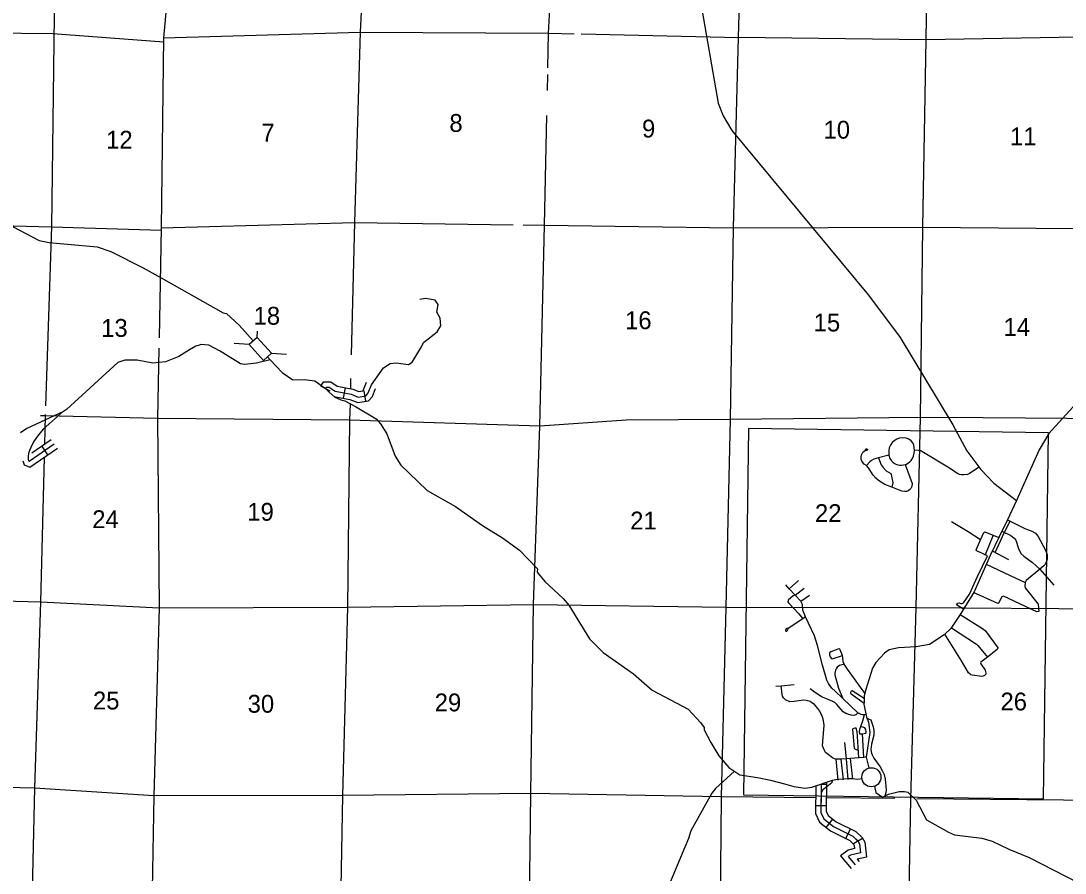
# Model space of a CAD drawing. Extents: x 834891 to 1516222, y 15529974 to 15977788.
# Drawn here: x 1122968 to 1152242, y 15706451 to 15730327 of the extents above; entities that cross this region are included whole.
import ezdxf

# ---------------------------------------------------------------- set-up
doc = ezdxf.new("R2010")
doc.units = 0
for name, color, linetype in [('L13', 7, 'Continuous'), ('L14', 7, 'Continuous'), ('L16', 7, 'Continuous'), ('L18', 7, 'Continuous'), ('L31', 7, 'Continuous'), ('L4', 7, 'Continuous'), ('L6', 7, 'Continuous'), ('L8', 7, 'Continuous'), ('L9', 7, 'Continuous')]:
    doc.layers.add(name, color=color, linetype=linetype)

msp = doc.modelspace()

# ---------------------------------------------------------------- linework, layer by layer
at = {"layer": 'L13'}
msp.add_line((1126977, 15729733), (1123861, 15729967), dxfattribs=at)
for points in [[(1128189, 15767293), (1127964, 15756648), (1127988, 15756062), (1127822, 15751390), (1127897, 15750828), (1127774, 15746197), (1127714, 15745621), (1127640, 15740946), (1127623, 15740411), (1127507, 15735713), (1126971, 15729850), (1126903, 15724532), (1126845, 15721449)], [(1133497, 15767202), (1133244, 15756525), (1133152, 15751249), (1133012, 15746108), (1132954, 15740831), (1132752, 15735515), (1132481, 15730016), (1132321, 15724683), (1132229, 15720972)], [(1143661, 15750995), (1143496, 15745829), (1143413, 15740595), (1143238, 15735295), (1143076, 15729870), (1142941, 15724528), (1142848, 15719160), (1142731, 15713901), (1142597, 15708592), (1142578, 15706589)], [(1147920, 15708535), (1148063, 15713894), (1148190, 15719220), (1148257, 15724546), (1148349, 15729806), (1148434, 15735215), (1148626, 15740465), (1148744, 15745774), (1148875, 15750899)], [(1123917, 15731966), (1123823, 15724562), (1123657, 15719545)], [(1137743, 15729011), (1137763, 15729985), (1137803, 15730824)], [(1123861, 15729965), (1118611, 15730020), (1113448, 15730133), (1108160, 15730273), (1108043, 15730283)], [(1126971, 15729850), (1132481, 15730016), (1137763, 15729985), (1138478, 15729968)], [(1138679, 15729964), (1143093, 15729861), (1143076, 15729870), (1148349, 15729806), (1153674, 15729899), (1158985, 15729642), (1164085, 15729731), (1166696, 15729624)], [(1137730, 15728381), (1137739, 15728827)], [(1137521, 15718974), (1137652, 15724601), (1137715, 15727673)], [(1118493, 15724695), (1123823, 15724562), (1126911, 15724465)], [(1126903, 15724532), (1132321, 15724683), (1136771, 15724614)], [(1137049, 15724610), (1137652, 15724601), (1142941, 15724528), (1148257, 15724546), (1153555, 15724498), (1158894, 15724399), (1163992, 15724380), (1165092, 15724345)], [(1126839, 15721157), (1126802, 15719189), (1126843, 15713886), (1126693, 15708611), (1126602, 15703385), (1126485, 15698110), (1126446, 15693034), (1126431, 15692227)], [(1132213, 15720306), (1132206, 15720037)], [(1132195, 15719602), (1132183, 15719140), (1132126, 15713897), (1131983, 15708622), (1131893, 15703463), (1131865, 15701985)], [(1126802, 15719189), (1123647, 15719263), (1123522, 15719266)], [(1123649, 15719302), (1123647, 15719263), (1123627, 15718468)], [(1149943, 15719207), (1148190, 15719220), (1142848, 15719160), (1139935, 15719138), (1137521, 15718974), (1132183, 15719140), (1126802, 15719189)], [(1174319, 15719085), (1169195, 15718880), (1163955, 15718927), (1158810, 15719090), (1153471, 15719180), (1149943, 15719207)], [(1137183, 15701909), (1137199, 15703348), (1137266, 15708682), (1137342, 15713975), (1137521, 15718974)], [(1123618, 15718098), (1123515, 15714054), (1123348, 15708830), (1123231, 15703512), (1123131, 15698262), (1123042, 15694977)], [(1121063, 15714115), (1123515, 15714054), (1126843, 15713886)], [(1126843, 15713886), (1132126, 15713897), (1137342, 15713975), (1142731, 15713901), (1148063, 15713894), (1153403, 15713854), (1158718, 15713822), (1163855, 15713668), (1169137, 15713612), (1174249, 15713799)], [(1126693, 15708611), (1123348, 15708830), (1120522, 15708891)], [(1145250, 15708564), (1142597, 15708592), (1137266, 15708682), (1131983, 15708622), (1126693, 15708611)], [(1147466, 15708540), (1145550, 15708561)], [(1147298, 15671834), (1147396, 15677038), (1147452, 15682164), (1147603, 15687447), (1147661, 15692699), (1147737, 15698000), (1147820, 15703268), (1147920, 15708535)], [(1163738, 15708384), (1158608, 15708455), (1153226, 15708487), (1148087, 15708534)], [(1142578, 15706589), (1142561, 15704771)]]:
    msp.add_lwpolyline(points, dxfattribs=at)
at = {"layer": 'L16'}
msp.add_circle((1146811, 15709136), 268, dxfattribs=at)
at = {"layer": 'L18'}
for p, q in [((1129595, 15721461), (1129605, 15721633)), ((1129372, 15721263), (1128951, 15721288)), ((1129595, 15721461), (1129372, 15721263)), ((1129372, 15721263), (1129768, 15720817)), ((1129595, 15721461), (1129991, 15721015)), ((1129991, 15721015), (1129768, 15720817)), ((1129991, 15721015), (1130412, 15720990))]:
    msp.add_line(p, q, dxfattribs=at)
at = {"layer": 'L31'}
for p, q in [((1150229, 15715914), (1150003, 15715364)), ((1150198, 15715476), (1150657, 15715240)), ((1144504, 15714418), (1144770, 15714649)), ((1144670, 15714233), (1144923, 15714434)), ((1144833, 15714065), (1145072, 15714237)), ((1146402, 15710426), (1146449, 15709680)), ((1146549, 15710350), (1146592, 15709693)), ((1145877, 15709056), (1145821, 15709644)), ((1146027, 15709068), (1145964, 15709640)), ((1146294, 15709085), (1146229, 15709664))]:
    msp.add_line(p, q, dxfattribs=at)
for points in [[(1143222, 15708643), (1151638, 15708527), (1151780, 15718790), (1143364, 15718906)], [(1148017, 15718301), (1148015, 15718369), (1147998, 15718447), (1147966, 15718511), (1147925, 15718564), (1147858, 15718611), (1147858, 15718611), (1147789, 15718639), (1147697, 15718650), (1147604, 15718637), (1147523, 15718608), (1147453, 15718566), (1147398, 15718519), (1147344, 15718444), (1147308, 15718366), (1147297, 15718290), (1147296, 15718158), (1147330, 15718069), (1147378, 15717998), (1147418, 15717954), (1147418, 15717954), (1147478, 15717916), (1147523, 15717895), (1147596, 15717879), (1147667, 15717884), (1147756, 15717902), (1147798, 15717911), (1147885, 15717972), (1147922, 15718014), (1147969, 15718088), (1147988, 15718128), (1147988, 15718128), (1148012, 15718220)]]:
    msp.add_lwpolyline(points, close=True, dxfattribs=at)
for points in [[(1147756, 15717902), (1147954, 15717369), (1147942, 15717282), (1147915, 15717223), (1147878, 15717186), (1147878, 15717186), (1147844, 15717160), (1147792, 15717143), (1147747, 15717140), (1147668, 15717150), (1147383, 15717265), (1147192, 15717336), (1147109, 15717386), (1147014, 15717450), (1146940, 15717517), (1146862, 15717602), (1146862, 15717602), (1146726, 15717807), (1146674, 15717868), (1146611, 15717907), (1146542, 15717996), (1146526, 15718045), (1146524, 15718110), (1146536, 15718170), (1146576, 15718242), (1146641, 15718293), (1146645, 15718318), (1146659, 15718337), (1146679, 15718342), (1146699, 15718330), (1146702, 15718313), (1146691, 15718292), (1146691, 15718292), (1146671, 15718287), (1146641, 15718293)], [(1149836, 15717822), (1149561, 15717644), (1149509, 15717621), (1149399, 15717607), (1149338, 15717611), (1149283, 15717623), (1149223, 15717650), (1148954, 15717821), (1148269, 15718237), (1148198, 15718278), (1148133, 15718295), (1148017, 15718301)], [(1147296, 15718158), (1147012, 15718088), (1146884, 15718049), (1146815, 15718012), (1146766, 15717974), (1146674, 15717868)], [(1147012, 15718088), (1147090, 15717887), (1147143, 15717812), (1147143, 15717812), (1147230, 15717724), (1147291, 15717680), (1147353, 15717647), (1147365, 15717623), (1147413, 15717385), (1147383, 15717265)], [(1149873, 15715790), (1149521, 15716012), (1149058, 15716294)], [(1150628, 15716347), (1151111, 15716103), (1151205, 15716065), (1151291, 15716039), (1151409, 15715977), (1151409, 15715977), (1151488, 15715883), (1151690, 15715498), (1151736, 15715367), (1151742, 15715304), (1151738, 15715244), (1151738, 15715244), (1151723, 15715186), (1151704, 15715140), (1151679, 15715101), (1151646, 15715062), (1151533, 15714965), (1151150, 15714645), (1151122, 15714590), (1151122, 15714590), (1151115, 15714488), (1151123, 15714446), (1151489, 15713985), (1151504, 15713782), (1151454, 15713775), (1151454, 15713775), (1150511, 15714209), (1150472, 15714193), (1150472, 15714193), (1150376, 15714013), (1150359, 15714006), (1149676, 15714311)], [(1150283, 15715437), (1150541, 15715999), (1150704, 15716308)], [(1150062, 15715335), (1150003, 15715364), (1149765, 15715477), (1149745, 15715508), (1149745, 15715508), (1149873, 15715790), (1149968, 15715993), (1149988, 15716009), (1150013, 15716007), (1150229, 15715914), (1150381, 15715854)], [(1150471, 15716033), (1150725, 15715908), (1150816, 15715836), (1150858, 15715780), (1150939, 15715542), (1151003, 15715408), (1151086, 15715327), (1151328, 15715156), (1151328, 15715156), (1151533, 15714965), (1151923, 15714522)], [(1149394, 15713845), (1149202, 15713969), (1149212, 15713996), (1149236, 15714014), (1149274, 15714019), (1149319, 15714006), (1149354, 15714003), (1149392, 15714025), (1149559, 15714270), (1149559, 15714270), (1149786, 15714758), (1150062, 15715335)], [(1150032, 15715110), (1150706, 15714791), (1151122, 15714590)], [(1144670, 15714233), (1144504, 15714418), (1144411, 15714527)], [(1146436, 15710944), (1146008, 15711341), (1145793, 15711547), (1145707, 15711636), (1145613, 15711765), (1145566, 15711854), (1145438, 15712278), (1145438, 15712278), (1145305, 15712831), (1145216, 15713097), (1144965, 15713635), (1144892, 15713816), (1144878, 15713980), (1144878, 15713980), (1144833, 15714065), (1144670, 15714233), (1144614, 15714217), (1144480, 15714101), (1144466, 15714049), (1144485, 15714024), (1144773, 15713710), (1144889, 15713578)], [(1144965, 15713635), (1144889, 15713578), (1144480, 15713307), (1144445, 15713305), (1144419, 15713292), (1144406, 15713265), (1144407, 15713245), (1144414, 15713232), (1144423, 15713229), (1144438, 15713232), (1144463, 15713248), (1144473, 15713271), (1144480, 15713307)], [(1149303, 15713700), (1149923, 15713307), (1149997, 15713252), (1150342, 15712792), (1150356, 15712764), (1150342, 15712714), (1150062, 15712505), (1149880, 15712365), (1149866, 15712342), (1149875, 15712314), (1150004, 15712133), (1150015, 15712103), (1150021, 15712066), (1150021, 15712066), (1150016, 15712027), (1149986, 15711989), (1149944, 15711966), (1149905, 15711957), (1149641, 15711997), (1149603, 15712007), (1149576, 15712021), (1149534, 15712063), (1149337, 15712394), (1148872, 15713142)], [(1149056, 15713319), (1149762, 15712864), (1149799, 15712828), (1150062, 15712505)], [(1146629, 15711490), (1146143, 15712164), (1146048, 15712309), (1146022, 15712373), (1146014, 15712492), (1145999, 15712550), (1145940, 15712707), (1145926, 15712726), (1145913, 15712731), (1145868, 15712722), (1145675, 15712648), (1145646, 15712629), (1145634, 15712602), (1145637, 15712562), (1145652, 15712514), (1145685, 15712470), (1145716, 15712455), (1145999, 15712550)], [(1146048, 15712309), (1145919, 15712270), (1145853, 15712217), (1145821, 15712172), (1145803, 15712137), (1145782, 15712050), (1145783, 15712002), (1145891, 15711629), (1146008, 15711341)], [(1144133, 15711684), (1144286, 15711698), (1144650, 15711738)], [(1146642, 15709701), (1146592, 15709693), (1146229, 15709664), (1146110, 15709651), (1145964, 15709640), (1145821, 15709644), (1145775, 15709652), (1145721, 15709680), (1145603, 15709769), (1145526, 15709831), (1145493, 15709881), (1145445, 15710012), (1145451, 15710137), (1145490, 15710597), (1145460, 15710771), (1145430, 15710844), (1145368, 15710983), (1145314, 15711066), (1145221, 15711172), (1145145, 15711225), (1145093, 15711256), (1144986, 15711289), (1144909, 15711297), (1144642, 15711254), (1144524, 15711248), (1144405, 15711306), (1144351, 15711359), (1144317, 15711407), (1144306, 15711455), (1144286, 15711698)], [(1146645, 15710892), (1146611, 15710885), (1146562, 15710886), (1146524, 15710897), (1146436, 15710944), (1146373, 15710885), (1146323, 15710870), (1146249, 15710876), (1146147, 15710902), (1146091, 15710924), (1146091, 15710924), (1146016, 15710972), (1145842, 15711179), (1145784, 15711226), (1145732, 15711255), (1145732, 15711255), (1145596, 15711319), (1145456, 15711373), (1145402, 15711399), (1145219, 15711520), (1145094, 15711612)], [(1146608, 15711341), (1146275, 15711559), (1146245, 15711545), (1146222, 15711512), (1146224, 15711495), (1146240, 15711477), (1146605, 15711212)], [(1146611, 15710885), (1146564, 15710711), (1146503, 15710545), (1146476, 15710476), (1146465, 15710418), (1146476, 15710353), (1146549, 15710350), (1146606, 15710358), (1146654, 15710372), (1146669, 15710395), (1146655, 15710478), (1146625, 15710518), (1146568, 15710540), (1146503, 15710545)], [(1146712, 15710780), (1146795, 15710745), (1146860, 15710550), (1146884, 15710442), (1146881, 15710311), (1146817, 15710064), (1146795, 15709916), (1146810, 15709807), (1146830, 15709761), (1146881, 15709675), (1147054, 15709429), (1147116, 15709325), (1147168, 15709215), (1147202, 15709084), (1147230, 15708782), (1147219, 15708710), (1147184, 15708608)], [(1146402, 15710426), (1146395, 15710493), (1146381, 15710507), (1146381, 15710507), (1146346, 15710509), (1146294, 15710495), (1146294, 15710495), (1146286, 15710473), (1146286, 15710473), (1146333, 15709951), (1146358, 15709924), (1146381, 15709909), (1146435, 15709894)], [(1146164, 15709077), (1146110, 15709651), (1146064, 15710109)]]:
    msp.add_lwpolyline(points, dxfattribs=at)
at = {"layer": 'L4'}
for points in [[(1140117, 15738031), (1140824, 15736872), (1141114, 15736090), (1141392, 15735109), (1141766, 15734024), (1141930, 15733460), (1141788, 15732732), (1141792, 15732507), (1141956, 15731253), (1142520, 15728023)], [(1142520, 15728023), (1142654, 15727670), (1142895, 15727256), (1146729, 15722647), (1147620, 15721461), (1148682, 15719696), (1149092, 15719012), (1149485, 15718286), (1149882, 15717761), (1150241, 15717378), (1150880, 15716889)], [(1121424, 15725210), (1121458, 15725226), (1123484, 15724179), (1123758, 15724122), (1124277, 15724075)], [(1124277, 15724075), (1125105, 15723999), (1125494, 15723865), (1126400, 15723411), (1126902, 15723124), (1128638, 15722150), (1128730, 15722132), (1128730, 15722132), (1129089, 15721806), (1129483, 15721362)], [(1129958, 15720828), (1129573, 15720737), (1129238, 15720703), (1129122, 15720722), (1128555, 15721077), (1128234, 15721243), (1128009, 15721265), (1127952, 15721233), (1127875, 15721218), (1127694, 15721114), (1127401, 15720929), (1127023, 15720779), (1126664, 15720737), (1126224, 15720823), (1125882, 15720822), (1125689, 15720760), (1124250, 15719443), (1124161, 15719380), (1123137, 15718910), (1122959, 15718789)], [(1129880, 15720916), (1129958, 15720828), (1130294, 15720472), (1130595, 15720271), (1130912, 15720280), (1131211, 15720240), (1131507, 15720025)], [(1131507, 15720025), (1131611, 15719924), (1131768, 15719785), (1131941, 15719706), (1132049, 15719679), (1132346, 15719523), (1132929, 15719175), (1133051, 15719039), (1133228, 15718760), (1133463, 15718129), (1133624, 15717884), (1133843, 15717664), (1134358, 15717166), (1135148, 15716723), (1135910, 15716188), (1136468, 15715844), (1136944, 15715500), (1137448, 15714980)], [(1124159, 15719390), (1123597, 15718890), (1123434, 15718693), (1123323, 15718534), (1123244, 15718379), (1123211, 15718294), (1123185, 15718204), (1123173, 15718125), (1123169, 15718043)], [(1137448, 15714980), (1137446, 15714880), (1137657, 15714617), (1138171, 15714146), (1138333, 15713959), (1138912, 15713012), (1139294, 15712628), (1140139, 15712033), (1140670, 15711579), (1141676, 15711048), (1142018, 15710674), (1142123, 15710530)], [(1142123, 15710530), (1142122, 15710463), (1142306, 15710109), (1142531, 15709737), (1142816, 15709406), (1143120, 15709208), (1143620, 15709127)], [(1142973, 15709303), (1142445, 15708822), (1142342, 15708691), (1141752, 15707637), (1141681, 15707422), (1141584, 15707174), (1141153, 15706150), (1141116, 15705959), (1140881, 15705505), (1140726, 15705318), (1140384, 15704942), (1139994, 15704668), (1137539, 15703408), (1137378, 15703303), (1136077, 15702665), (1135178, 15702109), (1134715, 15701493)], [(1146894, 15708882), (1146935, 15708709), (1147124, 15708579), (1147292, 15708659), (1147594, 15708736), (1147744, 15708741), (1147835, 15708722), (1148064, 15708492), (1148360, 15707944), (1148969, 15707598), (1149143, 15707527), (1149908, 15707427), (1150198, 15707346), (1150668, 15707125), (1151230, 15706890)], [(1151230, 15706890), (1153653, 15705646), (1153984, 15705514), (1154448, 15705387), (1156133, 15705067), (1156874, 15704668), (1159325, 15703114), (1159621, 15702949), (1160492, 15702347), (1160795, 15702132), (1160925, 15701971), (1163199, 15698421), (1163411, 15698183), (1163640, 15697995), (1164278, 15697806)]]:
    msp.add_lwpolyline(points, dxfattribs=at)
at = {"layer": 'L6'}
for points in [[(1154680, 15722396), (1153724, 15721212), (1153657, 15721163), (1153655, 15721105), (1152462, 15719505), (1151788, 15718770), (1151511, 15718309), (1150880, 15716889)], [(1150880, 15716889), (1150627, 15716344), (1150391, 15715874), (1150137, 15715349), (1149690, 15714334), (1149422, 15713889)], [(1149422, 15713889), (1149319, 15713725), (1149043, 15713306), (1148856, 15713127), (1148441, 15712860), (1148065, 15712794), (1147572, 15712763), (1147313, 15712710), (1147177, 15712613), (1146938, 15712351), (1146843, 15712195)], [(1146843, 15712195), (1146655, 15711590), (1146610, 15711416), (1146606, 15711241), (1146596, 15711183), (1146672, 15710823), (1146727, 15710680), (1146771, 15710388), (1146664, 15709698), (1146743, 15709396)], [(1143620, 15709127), (1143985, 15709057), (1144373, 15708954), (1144640, 15708879), (1144948, 15708834), (1145146, 15708856), (1145717, 15709052), (1145859, 15709082), (1146151, 15709101), (1146276, 15709098), (1146418, 15709087), (1146545, 15709103)]]:
    msp.add_lwpolyline(points, dxfattribs=at)
at = {"layer": 'L8'}
for p, q in [((1131637, 15719952), (1131376, 15720097)), ((1132014, 15719755), (1132070, 15720048)), ((1132643, 15719674), (1132591, 15719967)), ((1123722, 15718171), (1123553, 15718417)), ((1145402, 15708944), (1145551, 15708943)), ((1145249, 15708348), (1145548, 15708346)), ((1145545, 15707729), (1145731, 15707962)), ((1146091, 15707422), (1146223, 15707689))]:
    msp.add_line(p, q, dxfattribs=at)
for points in [[(1134254, 15721320), (1134636, 15721620), (1134740, 15721784), (1134720, 15722001), (1134632, 15722170), (1134662, 15722378), (1134581, 15722504), (1134307, 15722552), (1134157, 15722523)], [(1131507, 15720025), (1131520, 15720050), (1131532, 15720066), (1131607, 15720064), (1131780, 15719952), (1132228, 15719866), (1132426, 15719787), (1132635, 15719824), (1132695, 15719889), (1132793, 15720129), (1133137, 15720604), (1133323, 15720733), (1133482, 15720746), (1133839, 15720704), (1133933, 15720769), (1134201, 15721196), (1134254, 15721320)], [(1131384, 15720114), (1131394, 15720131), (1131458, 15720218), (1131654, 15720213), (1131837, 15720094), (1132270, 15720011), (1132442, 15719942), (1132559, 15719963), (1132567, 15719970), (1132661, 15720203)], [(1131744, 15719806), (1132186, 15719722), (1132410, 15719632), (1132712, 15719685), (1132824, 15719808), (1132914, 15720028)], [(1123272, 15718224), (1123821, 15718602)], [(1123025, 15718000), (1123060, 15717886), (1123218, 15717823), (1123991, 15718354)], [(1123169, 15718043), (1123182, 15717999), (1123199, 15717992), (1123906, 15718478)], [(1145402, 15708944), (1145397, 15708150), (1145477, 15707973), (1145747, 15707759), (1146292, 15707489), (1146445, 15707338)], [(1145553, 15708995), (1145547, 15708182), (1145599, 15708068), (1145828, 15707886), (1146380, 15707613), (1146550, 15707445)], [(1145252, 15708892), (1145247, 15708118), (1145355, 15707878), (1145666, 15707632), (1146203, 15707365), (1146310, 15707260)]]:
    msp.add_lwpolyline(points, dxfattribs=at)
at = {"layer": 'L9'}
msp.add_line((1146565, 15707418), (1146306, 15707270), dxfattribs=at)
for points in [[(1145717, 15709052), (1145690, 15708969), (1145453, 15708782), (1145401, 15708692), (1145397, 15708150), (1145477, 15707973), (1145747, 15707759), (1146292, 15707489), (1146430, 15707352), (1146478, 15707268), (1146506, 15707017), (1146222, 15706957), (1146160, 15706912), (1146357, 15706679)], [(1146310, 15707260), (1146333, 15707221), (1146342, 15707136), (1146159, 15707097), (1145942, 15706938), (1146243, 15706582)], [(1146550, 15707445), (1146624, 15707316), (1146670, 15706899), (1146414, 15706844), (1146472, 15706776)]]:
    msp.add_lwpolyline(points, dxfattribs=at)

# ---------------------------------------------------------------- texts
at = {"layer": 'L14'}
for s, p in [('8', (1134981, 15727217)), ('7', (1129711, 15726946)), ('9', (1140382, 15727060)), ('10', (1145469, 15727029)), ('12', (1125358, 15726748)), ('11', (1150697, 15726842)), ('18', (1129492, 15721815)), ('16', (1139906, 15721690)), ('15', (1145193, 15721627)), ('13', (1125219, 15721475)), ('14', (1150516, 15721501)), ('24', (1124969, 15716116)), ('19', (1129316, 15716323)), ('21', (1140049, 15716078)), ('22', (1145229, 15716286)), ('25', (1124989, 15711036)), ('30', (1129325, 15710944)), ('29', (1134570, 15710982)), ('26', (1150430, 15711008))]:
    msp.add_text(s, height=500, rotation=0, dxfattribs=at).set_placement(p)

doc.saveas('drawing.dxf')
